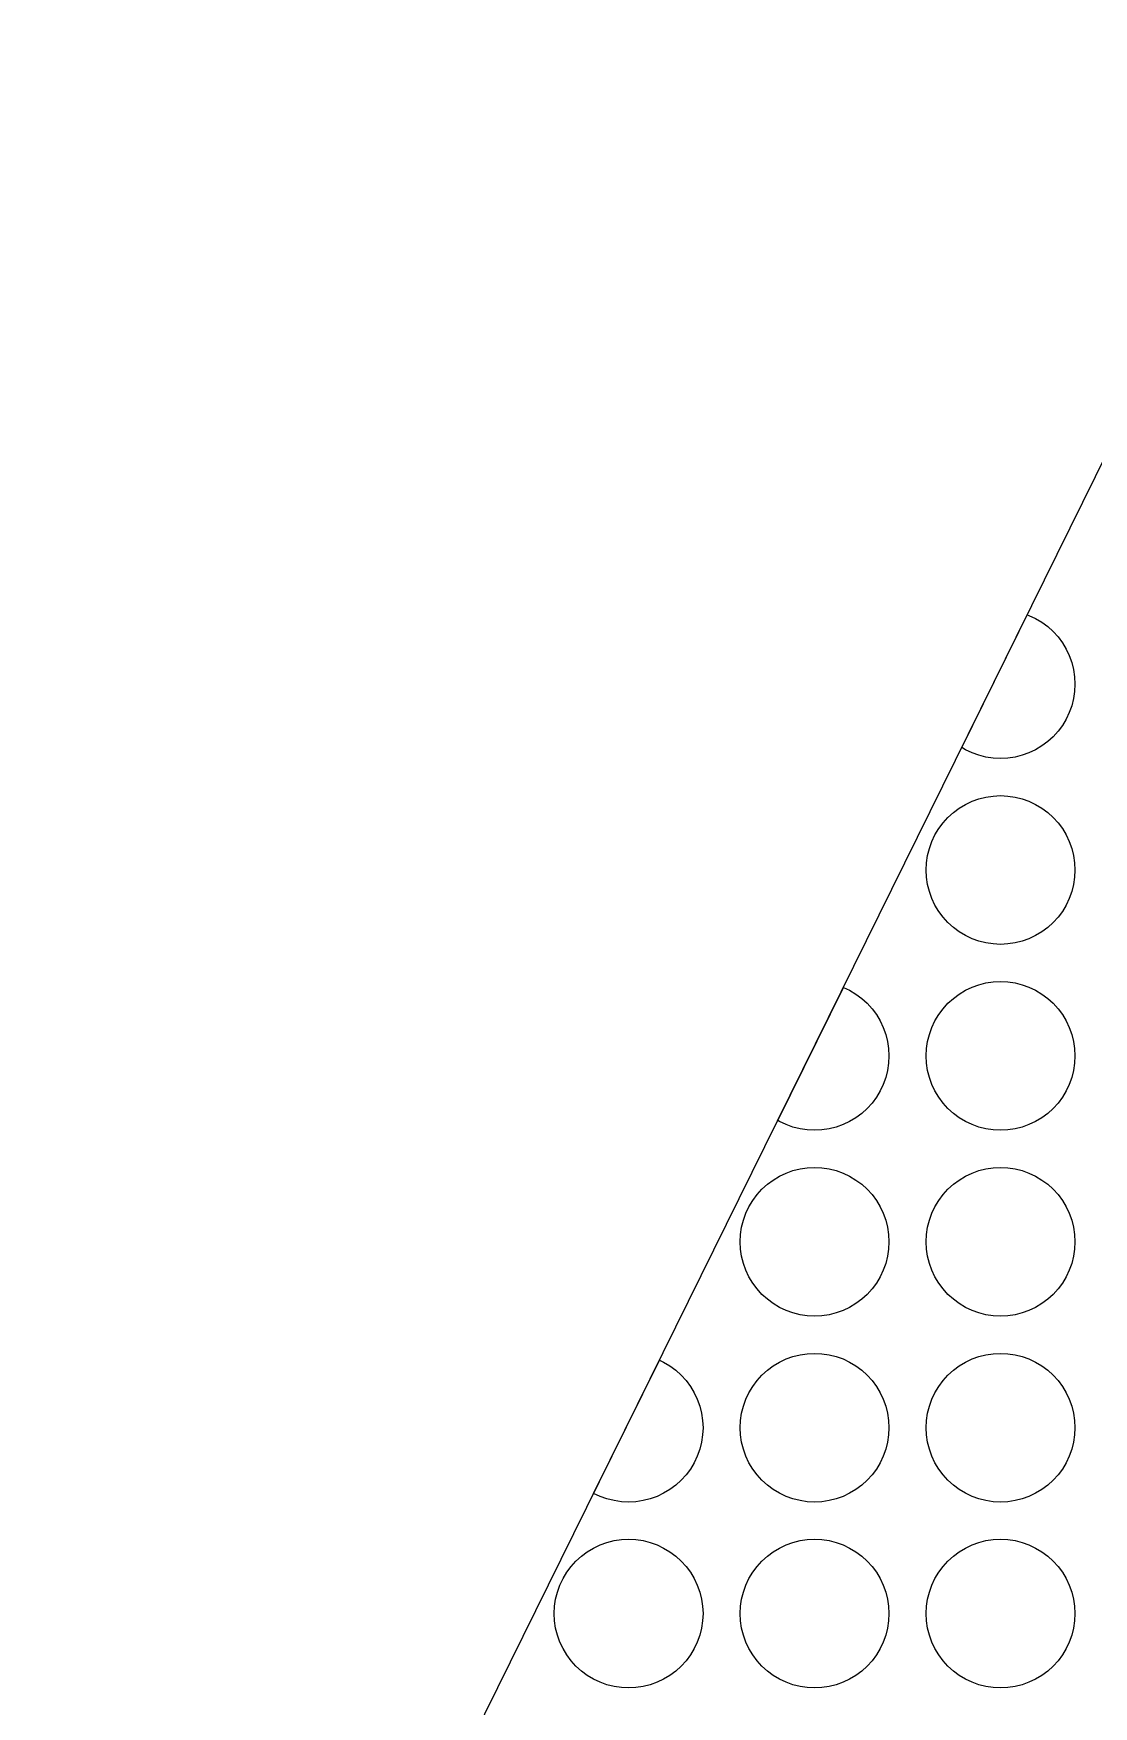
# Model space of a CAD drawing. Header units: millimetres. Extents: x 13 to 136, y -291 to -203.
# Drawn here: x 13.47 to 27.72, y -268.84 to -246.34 of the extents above; entities that cross this region are included whole.
import ezdxf

# ---------------------------------------------------------------- set-up
doc = ezdxf.new("R2010")
doc.units = ezdxf.units.MM
doc.layers.add('background', color=7, linetype='Continuous')
doc.layers.add('outline_2', color=3, linetype='Continuous')

msp = doc.modelspace()

# ---------------------------------------------------------------- linework, layer by layer
at = {"layer": 'background'}
for points in [[(26.825, -254.159), (26.848, -254.167), (26.937, -254.209), (27.021, -254.26), (27.1, -254.318), (27.173, -254.384), (27.239, -254.457), (27.297, -254.535), (27.347, -254.62), (27.389, -254.708), (27.422, -254.801), (27.446, -254.896), (27.461, -254.993), (27.466, -255.091), (27.461, -255.189), (27.446, -255.286), (27.422, -255.381), (27.389, -255.474), (27.347, -255.562), (27.297, -255.647), (27.239, -255.725), (27.173, -255.798), (27.1, -255.864), (27.021, -255.922), (26.937, -255.973), (26.848, -256.015), (26.756, -256.048), (26.661, -256.072), (26.564, -256.086), (26.466, -256.091), (26.368, -256.086), (26.27, -256.072), (26.175, -256.048), (26.083, -256.015), (25.994, -255.973), (25.944, -255.943)], [(27.466, -257.591), (27.461, -257.689), (27.446, -257.786), (27.422, -257.881), (27.389, -257.974), (27.347, -258.062), (27.297, -258.147), (27.239, -258.225), (27.173, -258.298), (27.1, -258.364), (27.021, -258.422), (26.937, -258.473), (26.848, -258.515), (26.756, -258.548), (26.661, -258.572), (26.564, -258.586), (26.466, -258.591), (26.368, -258.586), (26.27, -258.572), (26.175, -258.548), (26.083, -258.515), (25.994, -258.473), (25.91, -258.422), (25.831, -258.364), (25.758, -258.298), (25.693, -258.225), (25.634, -258.147), (25.584, -258.062), (25.542, -257.974), (25.509, -257.881), (25.485, -257.786), (25.47, -257.689), (25.466, -257.591), (25.47, -257.493), (25.485, -257.396), (25.509, -257.301), (25.542, -257.208), (25.584, -257.12), (25.634, -257.035), (25.693, -256.957), (25.758, -256.884), (25.831, -256.818), (25.91, -256.76), (25.994, -256.709), (26.083, -256.667), (26.175, -256.634), (26.27, -256.61), (26.368, -256.596), (26.466, -256.591), (26.564, -256.596), (26.661, -256.61), (26.756, -256.634), (26.848, -256.667), (26.937, -256.709), (27.021, -256.76), (27.1, -256.818), (27.173, -256.884), (27.239, -256.957), (27.297, -257.035), (27.347, -257.12), (27.389, -257.208), (27.422, -257.301), (27.446, -257.396), (27.461, -257.493)], [(24.353, -259.169), (24.437, -259.209), (24.521, -259.26), (24.6, -259.318), (24.673, -259.384), (24.739, -259.457), (24.797, -259.535), (24.847, -259.62), (24.889, -259.708), (24.922, -259.801), (24.946, -259.896), (24.961, -259.993), (24.966, -260.091), (24.961, -260.189), (24.946, -260.286), (24.922, -260.381), (24.889, -260.474), (24.847, -260.562), (24.797, -260.647), (24.739, -260.725), (24.673, -260.798), (24.6, -260.864), (24.521, -260.922), (24.437, -260.973), (24.348, -261.015), (24.256, -261.048), (24.161, -261.072), (24.064, -261.086), (23.966, -261.091), (23.868, -261.086), (23.77, -261.072), (23.675, -261.048), (23.583, -261.015), (23.494, -260.973), (23.47, -260.958)], [(27.466, -260.091), (27.461, -260.189), (27.446, -260.286), (27.422, -260.381), (27.389, -260.474), (27.347, -260.562), (27.297, -260.647), (27.239, -260.725), (27.173, -260.798), (27.1, -260.864), (27.021, -260.922), (26.937, -260.973), (26.848, -261.015), (26.756, -261.048), (26.661, -261.072), (26.564, -261.086), (26.466, -261.091), (26.368, -261.086), (26.27, -261.072), (26.175, -261.048), (26.083, -261.015), (25.994, -260.973), (25.91, -260.922), (25.831, -260.864), (25.758, -260.798), (25.693, -260.725), (25.634, -260.647), (25.584, -260.562), (25.542, -260.474), (25.509, -260.381), (25.485, -260.286), (25.47, -260.189), (25.466, -260.091), (25.47, -259.993), (25.485, -259.896), (25.509, -259.801), (25.542, -259.708), (25.584, -259.62), (25.634, -259.535), (25.693, -259.457), (25.758, -259.384), (25.831, -259.318), (25.91, -259.26), (25.994, -259.209), (26.083, -259.167), (26.175, -259.134), (26.27, -259.11), (26.368, -259.096), (26.466, -259.091), (26.564, -259.096), (26.661, -259.11), (26.756, -259.134), (26.848, -259.167), (26.937, -259.209), (27.021, -259.26), (27.1, -259.318), (27.173, -259.384), (27.239, -259.457), (27.297, -259.535), (27.347, -259.62), (27.389, -259.708), (27.422, -259.801), (27.446, -259.896), (27.461, -259.993)], [(24.966, -262.591), (24.961, -262.689), (24.946, -262.786), (24.922, -262.881), (24.889, -262.974), (24.847, -263.062), (24.797, -263.147), (24.739, -263.225), (24.673, -263.298), (24.6, -263.364), (24.521, -263.422), (24.437, -263.473), (24.348, -263.515), (24.256, -263.548), (24.161, -263.572), (24.064, -263.586), (23.966, -263.591), (23.868, -263.586), (23.77, -263.572), (23.675, -263.548), (23.583, -263.515), (23.494, -263.473), (23.41, -263.422), (23.331, -263.364), (23.258, -263.298), (23.193, -263.225), (23.134, -263.147), (23.084, -263.062), (23.042, -262.974), (23.009, -262.881), (22.985, -262.786), (22.97, -262.689), (22.966, -262.591), (22.97, -262.493), (22.985, -262.396), (23.009, -262.301), (23.042, -262.208), (23.084, -262.12), (23.134, -262.035), (23.193, -261.957), (23.258, -261.884), (23.331, -261.818), (23.41, -261.76), (23.494, -261.709), (23.583, -261.667), (23.675, -261.634), (23.77, -261.61), (23.868, -261.596), (23.966, -261.591), (24.064, -261.596), (24.161, -261.61), (24.256, -261.634), (24.348, -261.667), (24.437, -261.709), (24.521, -261.76), (24.6, -261.818), (24.673, -261.884), (24.739, -261.957), (24.797, -262.035), (24.847, -262.12), (24.889, -262.208), (24.922, -262.301), (24.946, -262.396), (24.961, -262.493)], [(27.466, -262.591), (27.461, -262.689), (27.446, -262.786), (27.422, -262.881), (27.389, -262.974), (27.347, -263.062), (27.297, -263.147), (27.239, -263.225), (27.173, -263.298), (27.1, -263.364), (27.021, -263.422), (26.937, -263.473), (26.848, -263.515), (26.756, -263.548), (26.661, -263.572), (26.564, -263.586), (26.466, -263.591), (26.368, -263.586), (26.27, -263.572), (26.175, -263.548), (26.083, -263.515), (25.994, -263.473), (25.91, -263.422), (25.831, -263.364), (25.758, -263.298), (25.693, -263.225), (25.634, -263.147), (25.584, -263.062), (25.542, -262.974), (25.509, -262.881), (25.485, -262.786), (25.47, -262.689), (25.466, -262.591), (25.47, -262.493), (25.485, -262.396), (25.509, -262.301), (25.542, -262.208), (25.584, -262.12), (25.634, -262.035), (25.693, -261.957), (25.758, -261.884), (25.831, -261.818), (25.91, -261.76), (25.994, -261.709), (26.083, -261.667), (26.175, -261.634), (26.27, -261.61), (26.368, -261.596), (26.466, -261.591), (26.564, -261.596), (26.661, -261.61), (26.756, -261.634), (26.848, -261.667), (26.937, -261.709), (27.021, -261.76), (27.1, -261.818), (27.173, -261.884), (27.239, -261.957), (27.297, -262.035), (27.347, -262.12), (27.389, -262.208), (27.422, -262.301), (27.446, -262.396), (27.461, -262.493)], [(24.966, -265.091), (24.961, -265.189), (24.946, -265.286), (24.922, -265.381), (24.889, -265.474), (24.847, -265.562), (24.797, -265.647), (24.739, -265.725), (24.673, -265.798), (24.6, -265.864), (24.521, -265.922), (24.437, -265.973), (24.348, -266.015), (24.256, -266.048), (24.161, -266.072), (24.064, -266.086), (23.966, -266.091), (23.868, -266.086), (23.77, -266.072), (23.675, -266.048), (23.583, -266.015), (23.494, -265.973), (23.41, -265.922), (23.331, -265.864), (23.258, -265.798), (23.193, -265.725), (23.134, -265.647), (23.084, -265.562), (23.042, -265.474), (23.009, -265.381), (22.985, -265.286), (22.97, -265.189), (22.966, -265.091), (22.97, -264.993), (22.985, -264.896), (23.009, -264.801), (23.042, -264.708), (23.084, -264.62), (23.134, -264.535), (23.193, -264.457), (23.258, -264.384), (23.331, -264.318), (23.41, -264.26), (23.494, -264.209), (23.583, -264.167), (23.675, -264.134), (23.77, -264.11), (23.868, -264.096), (23.966, -264.091), (24.064, -264.096), (24.161, -264.11), (24.256, -264.134), (24.348, -264.167), (24.437, -264.209), (24.521, -264.26), (24.6, -264.318), (24.673, -264.384), (24.739, -264.457), (24.797, -264.535), (24.847, -264.62), (24.889, -264.708), (24.922, -264.801), (24.946, -264.896), (24.961, -264.993)], [(27.466, -265.091), (27.461, -265.189), (27.446, -265.286), (27.422, -265.381), (27.389, -265.474), (27.347, -265.562), (27.297, -265.647), (27.239, -265.725), (27.173, -265.798), (27.1, -265.864), (27.021, -265.922), (26.937, -265.973), (26.848, -266.015), (26.756, -266.048), (26.661, -266.072), (26.564, -266.086), (26.466, -266.091), (26.368, -266.086), (26.27, -266.072), (26.175, -266.048), (26.083, -266.015), (25.994, -265.973), (25.91, -265.922), (25.831, -265.864), (25.758, -265.798), (25.693, -265.725), (25.634, -265.647), (25.584, -265.562), (25.542, -265.474), (25.509, -265.381), (25.485, -265.286), (25.47, -265.189), (25.466, -265.091), (25.47, -264.993), (25.485, -264.896), (25.509, -264.801), (25.542, -264.708), (25.584, -264.62), (25.634, -264.535), (25.693, -264.457), (25.758, -264.384), (25.831, -264.318), (25.91, -264.26), (25.994, -264.209), (26.083, -264.167), (26.175, -264.134), (26.27, -264.11), (26.368, -264.096), (26.466, -264.091), (26.564, -264.096), (26.661, -264.11), (26.756, -264.134), (26.848, -264.167), (26.937, -264.209), (27.021, -264.26), (27.1, -264.318), (27.173, -264.384), (27.239, -264.457), (27.297, -264.535), (27.347, -264.62), (27.389, -264.708), (27.422, -264.801), (27.446, -264.896), (27.461, -264.993)], [(21.88, -264.182), (21.937, -264.209), (22.021, -264.26), (22.1, -264.318), (22.173, -264.384), (22.239, -264.457), (22.297, -264.535), (22.347, -264.62), (22.389, -264.708), (22.422, -264.801), (22.446, -264.896), (22.461, -264.993), (22.466, -265.091), (22.461, -265.189), (22.446, -265.286), (22.422, -265.381), (22.389, -265.474), (22.347, -265.562), (22.297, -265.647), (22.239, -265.725), (22.173, -265.798), (22.1, -265.864), (22.021, -265.922), (21.937, -265.973), (21.848, -266.015), (21.756, -266.048), (21.661, -266.072), (21.564, -266.086), (21.466, -266.091), (21.368, -266.086), (21.27, -266.072), (21.175, -266.048), (21.083, -266.015), (20.996, -265.974)], [(22.466, -267.591), (22.461, -267.689), (22.446, -267.786), (22.422, -267.881), (22.389, -267.974), (22.347, -268.062), (22.297, -268.147), (22.239, -268.225), (22.173, -268.298), (22.1, -268.364), (22.021, -268.422), (21.937, -268.473), (21.848, -268.515), (21.756, -268.548), (21.661, -268.572), (21.564, -268.586), (21.466, -268.591), (21.368, -268.586), (21.27, -268.572), (21.175, -268.548), (21.083, -268.515), (20.994, -268.473), (20.91, -268.422), (20.831, -268.364), (20.758, -268.298), (20.693, -268.225), (20.634, -268.147), (20.584, -268.062), (20.542, -267.974), (20.509, -267.881), (20.485, -267.786), (20.47, -267.689), (20.466, -267.591), (20.47, -267.493), (20.485, -267.396), (20.509, -267.301), (20.542, -267.208), (20.584, -267.12), (20.634, -267.035), (20.693, -266.957), (20.758, -266.884), (20.831, -266.818), (20.91, -266.76), (20.994, -266.709), (21.083, -266.667), (21.175, -266.634), (21.27, -266.61), (21.368, -266.596), (21.466, -266.591), (21.564, -266.596), (21.661, -266.61), (21.756, -266.634), (21.848, -266.667), (21.937, -266.709), (22.021, -266.76), (22.1, -266.818), (22.173, -266.884), (22.239, -266.957), (22.297, -267.035), (22.347, -267.12), (22.389, -267.208), (22.422, -267.301), (22.446, -267.396), (22.461, -267.493)], [(24.966, -267.591), (24.961, -267.689), (24.946, -267.786), (24.922, -267.881), (24.889, -267.974), (24.847, -268.062), (24.797, -268.147), (24.739, -268.225), (24.673, -268.298), (24.6, -268.364), (24.521, -268.422), (24.437, -268.473), (24.348, -268.515), (24.256, -268.548), (24.161, -268.572), (24.064, -268.586), (23.966, -268.591), (23.868, -268.586), (23.77, -268.572), (23.675, -268.548), (23.583, -268.515), (23.494, -268.473), (23.41, -268.422), (23.331, -268.364), (23.258, -268.298), (23.193, -268.225), (23.134, -268.147), (23.084, -268.062), (23.042, -267.974), (23.009, -267.881), (22.985, -267.786), (22.97, -267.689), (22.966, -267.591), (22.97, -267.493), (22.985, -267.396), (23.009, -267.301), (23.042, -267.208), (23.084, -267.12), (23.134, -267.035), (23.193, -266.957), (23.258, -266.884), (23.331, -266.818), (23.41, -266.76), (23.494, -266.709), (23.583, -266.667), (23.675, -266.634), (23.77, -266.61), (23.868, -266.596), (23.966, -266.591), (24.064, -266.596), (24.161, -266.61), (24.256, -266.634), (24.348, -266.667), (24.437, -266.709), (24.521, -266.76), (24.6, -266.818), (24.673, -266.884), (24.739, -266.957), (24.797, -267.035), (24.847, -267.12), (24.889, -267.208), (24.922, -267.301), (24.946, -267.396), (24.961, -267.493)], [(27.466, -267.591), (27.461, -267.689), (27.446, -267.786), (27.422, -267.881), (27.389, -267.974), (27.347, -268.062), (27.297, -268.147), (27.239, -268.225), (27.173, -268.298), (27.1, -268.364), (27.021, -268.422), (26.937, -268.473), (26.848, -268.515), (26.756, -268.548), (26.661, -268.572), (26.564, -268.586), (26.466, -268.591), (26.368, -268.586), (26.27, -268.572), (26.175, -268.548), (26.083, -268.515), (25.994, -268.473), (25.91, -268.422), (25.831, -268.364), (25.758, -268.298), (25.693, -268.225), (25.634, -268.147), (25.584, -268.062), (25.542, -267.974), (25.509, -267.881), (25.485, -267.786), (25.47, -267.689), (25.466, -267.591), (25.47, -267.493), (25.485, -267.396), (25.509, -267.301), (25.542, -267.208), (25.584, -267.12), (25.634, -267.035), (25.693, -266.957), (25.758, -266.884), (25.831, -266.818), (25.91, -266.76), (25.994, -266.709), (26.083, -266.667), (26.175, -266.634), (26.27, -266.61), (26.368, -266.596), (26.466, -266.591), (26.564, -266.596), (26.661, -266.61), (26.756, -266.634), (26.848, -266.667), (26.937, -266.709), (27.021, -266.76), (27.1, -266.818), (27.173, -266.884), (27.239, -266.957), (27.297, -267.035), (27.347, -267.12), (27.389, -267.208), (27.422, -267.301), (27.446, -267.396), (27.461, -267.493)]]:
    msp.add_lwpolyline(points, close=True, dxfattribs=at)
at = {"layer": 'outline_2'}
msp.add_lwpolyline([(36.623, -230.105), (27.91, -251.959), (14.744, -278.646), (14.002, -281.21), (13.469, -284.592), (13.466, -285.757), (13.521, -286.279), (13.612, -286.761), (13.735, -287.207), (13.888, -287.617), (14.067, -287.993), (14.271, -288.336), (14.496, -288.647), (14.74, -288.929), (15.001, -289.183), (15.275, -289.41), (15.559, -289.611), (16.15, -289.944), (16.752, -290.193), (17.343, -290.37), (17.902, -290.488), (18.838, -290.591), (46.433, -290.091)], dxfattribs=at)

doc.saveas('drawing.dxf')
